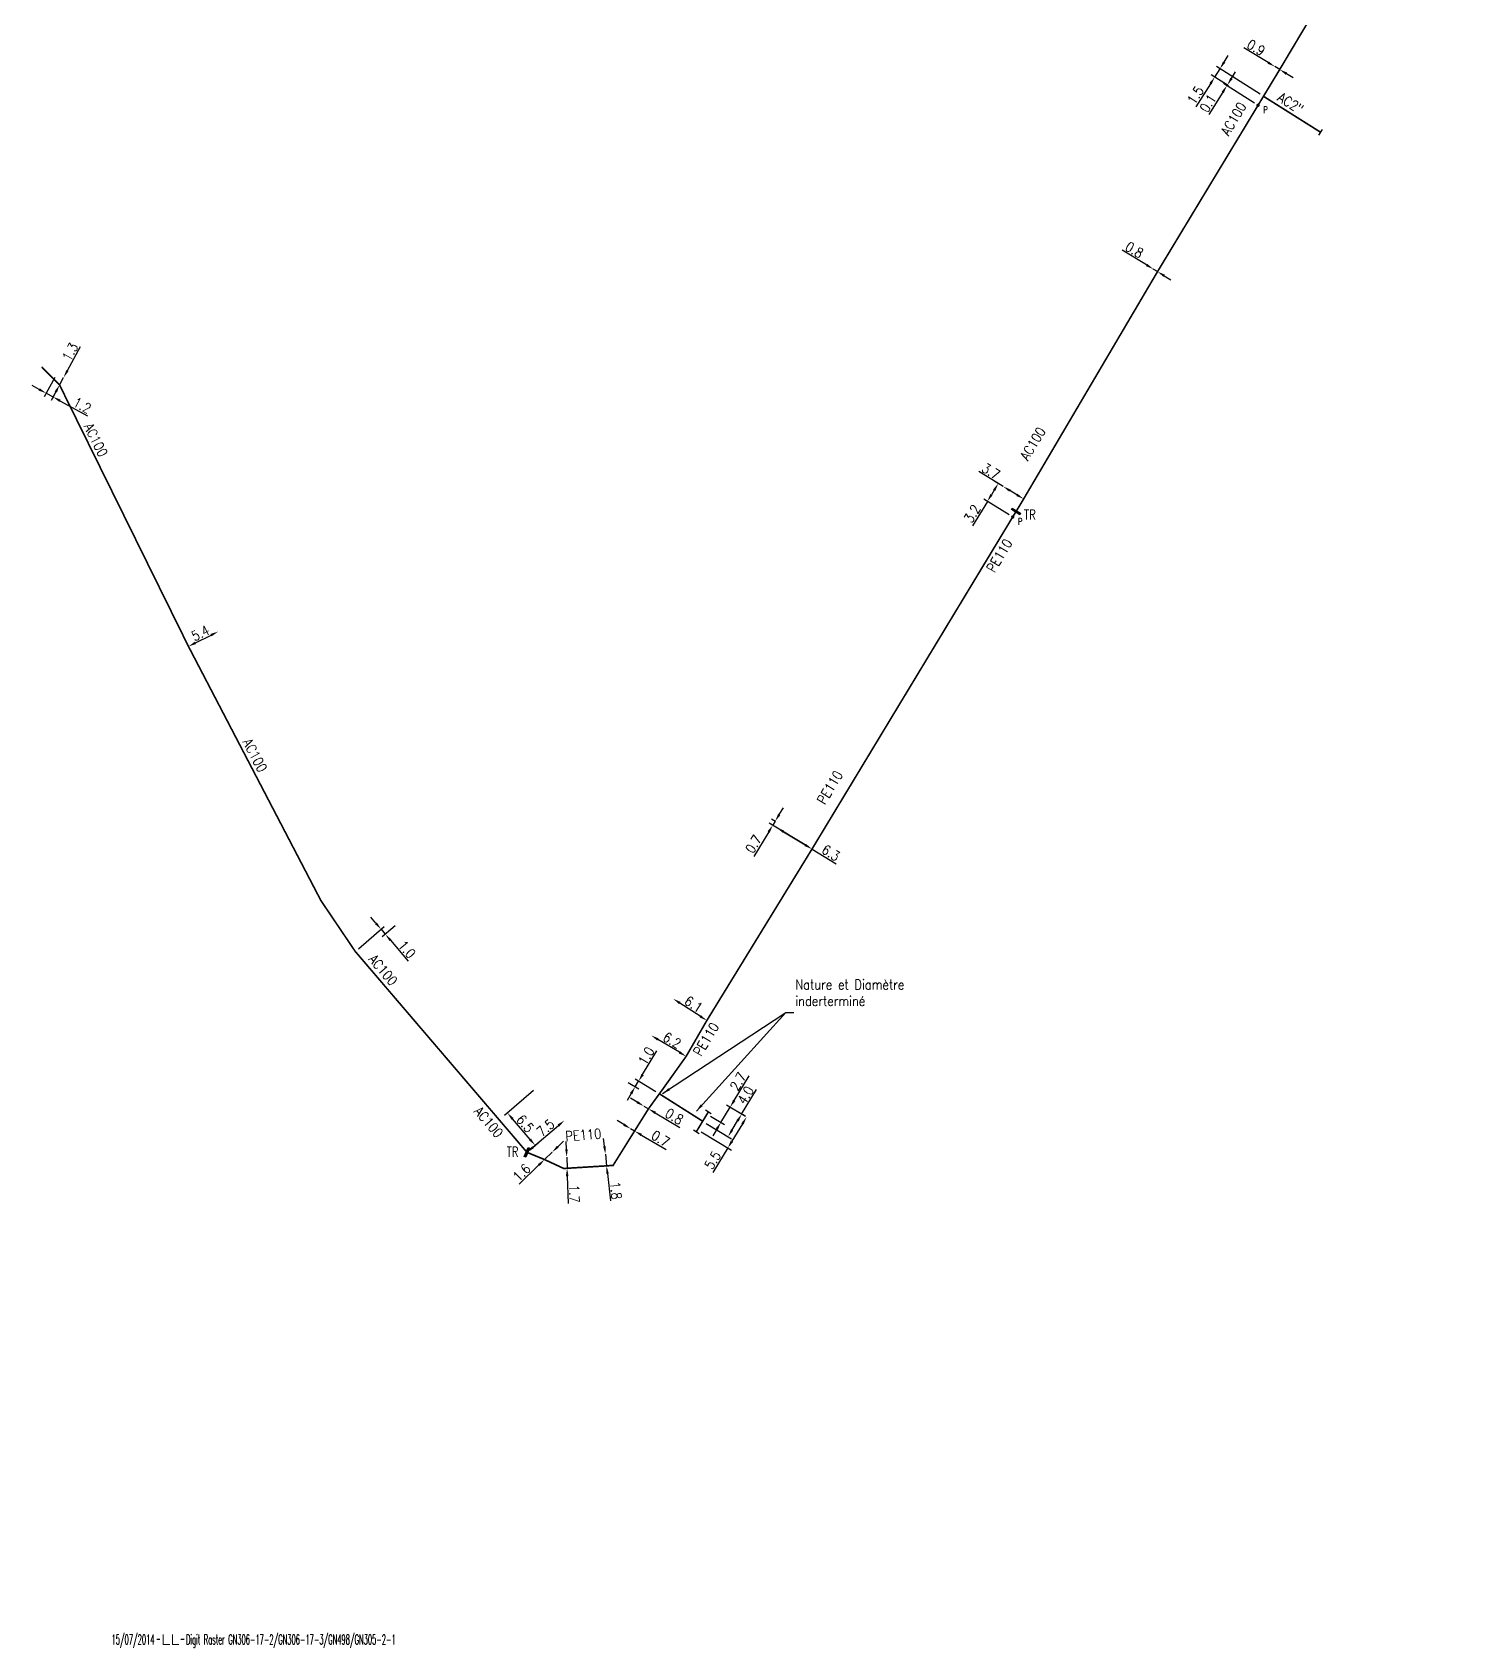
# Model space of a CAD drawing. Header units: millimetres. Extents: x 107999 to 109004, y 120010 to 121005.
# Drawn here: x 107998.6 to 108216.6, y 120259.5 to 120505.6 of the extents above; entities that cross this region are included whole.
import ezdxf
from ezdxf.enums import TextEntityAlignment as Align

# ---------------------------------------------------------------- set-up
doc = ezdxf.new("R2010")
doc.units = ezdxf.units.MM
doc.header["$PDMODE"] = 34
doc.linetypes.add('L_25_AP', pattern=[2000, 1000, 1000])
doc.linetypes.add('L_25_PE', pattern=[2000, 1000, 1000])
doc.layers.get('0').update_dxf_attribs({"linetype": 'CONTINUOUS'})
doc.layers.get('Defpoints').update_dxf_attribs({"linetype": 'CONTINUOUS'})
for name, color, linetype in [('L_150', 1, 'CONTINUOUS'), ('L_300', 7, 'CONTINUOUS'), ('L_340', 7, 'CONTINUOUS')]:
    doc.layers.add(name, color=color, linetype=linetype)
doc.styles.add('G_ROMANS', font='ROMANS.SHX', dxfattribs={"width": 0.75})
doc.styles.get("Standard").update_dxf_attribs({"font": 'romans.shx', "width": 0.85})
doc.dimstyles.get("Standard").update_dxf_attribs({"dimtxt": 1.5, "dimasz": 1.2, "dimexe": 0.625, "dimexo": 0.625, "dimgap": 0.25, "dimtad": 1, "dimdec": 1, "dimzin": 0, "dimdsep": 46, "dimtxsty": 'Standard', "dimcen": -0.5, "dimadec": 0, "dimazin": 0, "dimtfac": 1, "dimtdec": 1, "dimtmove": 0, "dimatfit": 3, "dimfxl": 0, "dimtolj": 1, "dimtzin": 0, "dimarcsym": 0})

# ---------------------------------------------------------------- blocks, each defined once
blk = doc.blocks.new('GIS_MODF')
at = {"color": 0, "linetype": 'Continuous', "flags": 128}
for points in [[(-2.18, -0.01), (-1.68, -0.01)], [(1.52, -0.01), (2.02, -0.01)]]:
    blk.add_lwpolyline(points, dxfattribs=at)
at = {"color": 0, "linetype": 'Continuous', "width": 0.5}
blk.add_attdef('DATE', text='', height=1.5, dxfattribs=at).set_placement((-2.5, -0.8), align=Align.RIGHT)
at = {"color": 0, "linetype": 'Continuous', "width": 1.771291}
blk.add_attdef('USER', text='', height=1.5, dxfattribs=at).set_placement((-1.51, -0.8), (1.28, -0.8), align=Align.FIT)
at = {"color": 0, "linetype": 'Continuous', "width": 0.5}
blk.add_attdef('DESC', (2.29, -0.8), '', height=1.5, dxfattribs=at)
blk = doc.blocks.new('L_340_19')
at = {"linetype": 'Continuous'}
blk.add_hatch(color=0, dxfattribs=at).paths.add_polyline_path([(0.125, 0.75), (-0.125, 0.75), (-0.125, -0.75), (0.125, -0.75)])
at = {"color": 0, "linetype": 'Continuous'}
blk.add_lwpolyline([(-0.125, 0.75), (0.125, 0.75), (0.125, -0.75), (-0.125, -0.75)], close=True, dxfattribs=at)
at = {"color": 0, "linetype": 'Continuous', "width": 0.75}
for tag, height, flags, p in [('TR', 1.5, 8, (0, 3)), ('DEF_LEG', 1.2, 3, (0, -5)), ('DEF_COUP', 1.2, 3, (0, -7.5)), ('DEF_TYPE', 1.2, 3, (0, -10))]:
    blk.add_attdef(tag, text='', height=height, dxfattribs=dict(at, flags=flags)).set_placement(p, align=Align.MIDDLE)
blk = doc.blocks.new('L_340_07')
at = {"color": 0, "linetype": 'Continuous', "const_width": 0.25, "flags": 128}
blk.add_lwpolyline([(0, 0), (0.35, 0)], dxfattribs=at)
at = {"color": 0, "linetype": 'Continuous', "flags": 128}
blk.add_lwpolyline([(0.35, -0.5), (0.35, 0.5)], dxfattribs=at)
at = {"color": 0, "linetype": 'Continuous', "width": 0.75, "flags": 3}
for tag, p in [('DEF_LEG', (0.72, -3.47)), ('DEF_COUP', (0.72, -5.97)), ('DEF_TYPE', (0.72, -8.47))]:
    blk.add_attdef(tag, text='', height=1.2, dxfattribs=at).set_placement(p, align=Align.MIDDLE)
blk = doc.blocks.new('*D278')
at = {"layer": 'Defpoints', "color": 0, "linetype": 'Continuous', "transparency": 16777216}
for p in [(108002.3, 120453.6), (108002.74, 120451.9), (108000.69, 120450.65)]:
    blk.add_point(p, dxfattribs=at)
at = {"layer": 'L_150', "color": 0, "linetype": 'Continuous', "lineweight": -2, "transparency": 16777216}
for p, q in [((107999.64, 120451.23), (107998.58, 120451.8)), ((108002, 120453.05), (108000.39, 120450.1)), ((108000.69, 120450.65), (108001.75, 120450.08)), ((108002.44, 120451.35), (108001.45, 120449.53)), ((108002.8, 120449.5), (108007.02, 120447.2))]:
    blk.add_line(p, q, dxfattribs=at)
at = {"layer": 'L_150', "color": 0, "linetype": 'Continuous', "transparency": 16777216}
for points in [[(107999.73, 120451.4), (107999.54, 120451.05), (108000.69, 120450.65)], [(108002.89, 120449.68), (108002.7, 120449.33), (108001.75, 120450.08)]]:
    blk.add_solid(points, dxfattribs=at)
at = {"layer": 'L_150', "color": 0, "linetype": 'Continuous', "transparency": 16777216, "insert": (108006.19, 120448.8), "char_height": 1.5, "attachment_point": 5, "rotation": 331.403}
blk.add_mtext('\\A1;1.2', dxfattribs=at)
blk = doc.blocks.new('*D279')
at = {"layer": 'Defpoints', "color": 0, "linetype": 'Continuous', "transparency": 16777216}
for p in [(108002.74, 120451.9), (108003.36, 120453.04), (108003.36, 120453.04)]:
    blk.add_point(p, dxfattribs=at)
at = {"layer": 'L_150', "color": 0, "linetype": 'Continuous', "lineweight": -2, "transparency": 16777216}
for p, q in [((108003.94, 120454.1), (108005.94, 120457.78)), ((108002.74, 120451.9), (108003.36, 120453.04)), ((108002.17, 120450.85), (108001.59, 120449.79))]:
    blk.add_line(p, q, dxfattribs=at)
at = {"layer": 'L_150', "color": 0, "linetype": 'Continuous', "transparency": 16777216}
for points in [[(108003.76, 120454.19), (108004.11, 120454), (108003.36, 120453.04)], [(108001.99, 120450.94), (108002.34, 120450.75), (108002.74, 120451.9)]]:
    blk.add_solid(points, dxfattribs=at)
at = {"layer": 'L_150', "color": 0, "linetype": 'Continuous', "transparency": 16777216, "insert": (108004.35, 120456.94), "char_height": 1.5, "attachment_point": 5, "rotation": 61.403}
blk.add_mtext('\\A1;1.3', dxfattribs=at)
blk = doc.blocks.new('*D280')
at = {"layer": 'Defpoints', "color": 0, "linetype": 'Continuous', "transparency": 16777216}
for p in [(108026.9, 120414.32), (108026.9, 120414.32), (108022.38, 120412.07)]:
    blk.add_point(p, dxfattribs=at)
at = {"layer": 'L_150', "color": 0, "linetype": 'Continuous', "lineweight": -2, "transparency": 16777216}
blk.add_line((108023.46, 120412.61), (108025.83, 120413.79), dxfattribs=at)
at = {"layer": 'L_150', "color": 0, "linetype": 'Continuous', "transparency": 16777216}
for points in [[(108023.37, 120412.79), (108023.54, 120412.43), (108022.38, 120412.07)], [(108025.74, 120413.97), (108025.92, 120413.61), (108026.9, 120414.32)]]:
    blk.add_solid(points, dxfattribs=at)
at = {"layer": 'L_150', "color": 0, "linetype": 'Continuous', "transparency": 16777216, "insert": (108024.2, 120414.09), "char_height": 1.5, "attachment_point": 5, "rotation": 26.4547}
blk.add_mtext('\\A1;5.4', dxfattribs=at)
blk = doc.blocks.new('*D281')
at = {"layer": 'Defpoints', "color": 0, "linetype": 'Continuous', "transparency": 16777216}
for p in [(108052.38, 120368.21), (108054.36, 120369.9), (108047.79, 120365.6)]:
    blk.add_point(p, dxfattribs=at)
at = {"layer": 'L_150', "color": 0, "linetype": 'Continuous', "lineweight": -2, "transparency": 16777216}
for p, q in [((108050.95, 120369.88), (108050.17, 120370.79)), ((108048.27, 120366.01), (108052.2, 120369.37)), ((108051.73, 120368.97), (108052.38, 120368.21)), ((108053.88, 120369.49), (108051.9, 120367.8)), ((108053.16, 120367.29), (108055.88, 120364.11))]:
    blk.add_line(p, q, dxfattribs=at)
at = {"layer": 'L_150', "color": 0, "linetype": 'Continuous', "transparency": 16777216}
for points in [[(108051.1, 120370.01), (108050.8, 120369.75), (108051.73, 120368.97)], [(108053.31, 120367.42), (108053.01, 120367.17), (108052.38, 120368.21)]]:
    blk.add_solid(points, dxfattribs=at)
at = {"layer": 'L_150', "color": 0, "linetype": 'Continuous', "transparency": 16777216, "insert": (108055.67, 120365.9), "char_height": 1.5, "attachment_point": 5, "rotation": 310.5201}
blk.add_mtext('\\A1;1.0', dxfattribs=at)
blk = doc.blocks.new('*D282')
at = {"layer": 'Defpoints', "color": 0, "linetype": 'Continuous', "transparency": 16777216}
for p in [(108075.46, 120344.79), (108070.99, 120340.99), (108073.96, 120334.98)]:
    blk.add_point(p, dxfattribs=at)
at = {"layer": 'L_340', "color": 0, "linetype": 'Continuous', "lineweight": -2, "transparency": 16777216}
for p, q in [((108074.98, 120344.39), (108070.52, 120340.58)), ((108074.43, 120336.95), (108071.77, 120340.07)), ((108074.44, 120335.38), (108075.68, 120336.44))]:
    blk.add_line(p, q, dxfattribs=at)
at = {"layer": 'L_340', "color": 0, "linetype": 'Continuous', "transparency": 16777216}
for points in [[(108071.92, 120340.2), (108071.62, 120339.94), (108070.99, 120340.99)], [(108074.58, 120337.08), (108074.28, 120336.82), (108075.21, 120336.04)]]:
    blk.add_solid(points, dxfattribs=at)
at = {"layer": 'L_340', "color": 0, "linetype": 'Continuous', "transparency": 16777216, "insert": (108073.7, 120339.35), "char_height": 1.5, "attachment_point": 5, "rotation": 310.418}
blk.add_mtext('\\A1;6.5', dxfattribs=at)
blk = doc.blocks.new('*D283')
at = {"layer": 'Defpoints', "color": 0, "linetype": 'Continuous', "transparency": 16777216}
for p in [(108079.67, 120339.84), (108079.67, 120339.84), (108073.96, 120334.98)]:
    blk.add_point(p, dxfattribs=at)
at = {"layer": 'L_340', "color": 0, "linetype": 'Continuous', "lineweight": -2, "transparency": 16777216}
blk.add_line((108074.88, 120335.76), (108078.76, 120339.06), dxfattribs=at)
at = {"layer": 'L_340', "color": 0, "linetype": 'Continuous', "transparency": 16777216}
for points in [[(108078.63, 120339.22), (108078.89, 120338.91), (108079.67, 120339.84)], [(108074.75, 120335.91), (108075.01, 120335.6), (108073.96, 120334.98)]]:
    blk.add_solid(points, dxfattribs=at)
at = {"layer": 'L_340', "color": 0, "linetype": 'Continuous', "transparency": 16777216, "insert": (108076.8, 120338.71), "char_height": 1.5, "attachment_point": 5, "rotation": 40.418}
blk.add_mtext('\\A1;7.5', dxfattribs=at)
blk = doc.blocks.new('*D284')
at = {"layer": 'Defpoints', "color": 0, "linetype": 'Continuous', "transparency": 16777216}
for p in [(108080.02, 120334.25), (108080.02, 120334.25), (108080.07, 120332.55)]:
    blk.add_point(p, dxfattribs=at)
at = {"layer": 'L_150', "color": 0, "linetype": 'Continuous', "lineweight": -2, "transparency": 16777216}
for p, q in [((108079.98, 120335.44), (108079.95, 120336.64)), ((108080.02, 120334.25), (108080.07, 120332.55)), ((108080.1, 120331.35), (108080.22, 120327.16))]:
    blk.add_line(p, q, dxfattribs=at)
at = {"layer": 'L_150', "color": 0, "linetype": 'Continuous', "transparency": 16777216}
for points in [[(108080.18, 120335.45), (108079.78, 120335.44), (108080.02, 120334.25)], [(108080.3, 120331.35), (108079.9, 120331.34), (108080.07, 120332.55)]]:
    blk.add_solid(points, dxfattribs=at)
at = {"layer": 'L_150', "color": 0, "linetype": 'Continuous', "transparency": 16777216, "insert": (108081.18, 120328.68), "char_height": 1.5, "attachment_point": 5, "rotation": 271.6725}
blk.add_mtext('\\A1;1.7', dxfattribs=at)
blk = doc.blocks.new('*D285')
at = {"layer": 'Defpoints', "color": 0, "linetype": 'Continuous', "transparency": 16777216}
for p in [(108085.91, 120334.71), (108085.91, 120334.71), (108086.1, 120332.92)]:
    blk.add_point(p, dxfattribs=at)
at = {"layer": 'L_150', "color": 0, "linetype": 'Continuous', "lineweight": -2, "transparency": 16777216}
for p, q in [((108085.78, 120335.91), (108085.65, 120337.1)), ((108085.91, 120334.71), (108086.1, 120332.92)), ((108086.23, 120331.73), (108086.68, 120327.57))]:
    blk.add_line(p, q, dxfattribs=at)
at = {"layer": 'L_150', "color": 0, "linetype": 'Continuous', "transparency": 16777216}
for points in [[(108085.98, 120335.93), (108085.58, 120335.88), (108085.91, 120334.71)], [(108086.43, 120331.75), (108086.03, 120331.71), (108086.1, 120332.92)]]:
    blk.add_solid(points, dxfattribs=at)
at = {"layer": 'L_150', "color": 0, "linetype": 'Continuous', "transparency": 16777216, "insert": (108087.51, 120329.16), "char_height": 1.5, "attachment_point": 5, "rotation": 276.1583}
blk.add_mtext('\\A1;1.8', dxfattribs=at)
blk = doc.blocks.new('*D286')
at = {"layer": 'Defpoints', "color": 0, "linetype": 'Continuous', "transparency": 16777216}
for p in [(108076.64, 120333.88), (108077.79, 120335), (108077.79, 120335)]:
    blk.add_point(p, dxfattribs=at)
at = {"layer": 'L_150', "color": 0, "linetype": 'Continuous', "lineweight": -2, "transparency": 16777216}
for p, q in [((108078.66, 120335.83), (108079.52, 120336.66)), ((108077.79, 120335), (108076.64, 120333.88)), ((108075.78, 120333.05), (108072.77, 120330.14))]:
    blk.add_line(p, q, dxfattribs=at)
at = {"layer": 'L_150', "color": 0, "linetype": 'Continuous', "transparency": 16777216}
for points in [[(108078.52, 120335.97), (108078.8, 120335.69), (108077.79, 120335)], [(108075.64, 120333.19), (108075.92, 120332.9), (108076.64, 120333.88)]]:
    blk.add_solid(points, dxfattribs=at)
at = {"layer": 'L_150', "color": 0, "linetype": 'Continuous', "transparency": 16777216, "insert": (108073.15, 120331.89), "char_height": 1.5, "attachment_point": 5, "rotation": 44.0366}
blk.add_mtext('\\A1;1.6', dxfattribs=at)
blk = doc.blocks.new('*D287')
at = {"layer": 'Defpoints', "color": 0, "linetype": 'Continuous', "transparency": 16777216}
for p in [(108089.76, 120338.59), (108089.76, 120338.59), (108090.36, 120338.23)]:
    blk.add_point(p, dxfattribs=at)
at = {"layer": 'L_150', "color": 0, "linetype": 'Continuous', "lineweight": -2, "transparency": 16777216}
for p, q in [((108088.73, 120339.2), (108087.69, 120339.81)), ((108089.76, 120338.59), (108090.36, 120338.23)), ((108091.4, 120337.62), (108095.16, 120335.4))]:
    blk.add_line(p, q, dxfattribs=at)
at = {"layer": 'L_150', "color": 0, "linetype": 'Continuous', "transparency": 16777216}
for points in [[(108088.83, 120339.37), (108088.63, 120339.02), (108089.76, 120338.59)], [(108091.5, 120337.79), (108091.3, 120337.45), (108090.36, 120338.23)]]:
    blk.add_solid(points, dxfattribs=at)
at = {"layer": 'L_150', "color": 0, "linetype": 'Continuous', "transparency": 16777216, "insert": (108094.31, 120337.07), "char_height": 1.5, "attachment_point": 5, "rotation": 329.4558}
blk.add_mtext('\\A1;0.7', dxfattribs=at)
blk = doc.blocks.new('*D288')
at = {"layer": 'Defpoints', "color": 0, "linetype": 'Continuous', "transparency": 16777216}
for p in [(108091.79, 120342.02), (108091.79, 120342.02), (108092.48, 120341.61)]:
    blk.add_point(p, dxfattribs=at)
at = {"layer": 'L_150', "color": 0, "linetype": 'Continuous', "lineweight": -2, "transparency": 16777216}
for p, q in [((108090.76, 120342.63), (108089.72, 120343.24)), ((108091.79, 120342.02), (108092.48, 120341.61)), ((108093.51, 120341), (108097.28, 120338.78))]:
    blk.add_line(p, q, dxfattribs=at)
at = {"layer": 'L_150', "color": 0, "linetype": 'Continuous', "transparency": 16777216}
for points in [[(108090.86, 120342.8), (108090.65, 120342.46), (108091.79, 120342.02)], [(108093.61, 120341.18), (108093.41, 120340.83), (108092.48, 120341.61)]]:
    blk.add_solid(points, dxfattribs=at)
at = {"layer": 'L_150', "color": 0, "linetype": 'Continuous', "transparency": 16777216, "insert": (108096.42, 120340.45), "char_height": 1.5, "attachment_point": 5, "rotation": 329.4558}
blk.add_mtext('\\A1;0.8', dxfattribs=at)
blk = doc.blocks.new('*D289')
at = {"layer": 'Defpoints', "color": 0, "linetype": 'Continuous', "transparency": 16777216}
for p in [(108088.84, 120345.93), (108090.45, 120344.95), (108094.14, 120343.9)]:
    blk.add_point(p, dxfattribs=at)
at = {"layer": 'L_150', "color": 0, "linetype": 'Continuous', "lineweight": -2, "transparency": 16777216}
for p, q in [((108091.59, 120346.84), (108093.76, 120350.42)), ((108093.6, 120344.22), (108090.44, 120346.13)), ((108090.45, 120344.95), (108090.97, 120345.81)), ((108089.83, 120343.93), (108089.21, 120342.9)), ((108089.37, 120345.61), (108090.99, 120344.63))]:
    blk.add_line(p, q, dxfattribs=at)
at = {"layer": 'L_150', "color": 0, "linetype": 'Continuous', "transparency": 16777216}
for points in [[(108091.42, 120346.94), (108091.76, 120346.73), (108090.97, 120345.81)], [(108089.66, 120344.03), (108090.01, 120343.82), (108090.45, 120344.95)]]:
    blk.add_solid(points, dxfattribs=at)
at = {"layer": 'L_150', "color": 0, "linetype": 'Continuous', "transparency": 16777216, "insert": (108092.13, 120349.66), "char_height": 1.5, "attachment_point": 5, "rotation": 58.8677}
blk.add_mtext('\\A1;1.0', dxfattribs=at)
blk = doc.blocks.new('*D290')
at = {"layer": 'Defpoints', "color": 0, "linetype": 'Continuous', "transparency": 16777216}
for p in [(108100.74, 120339.72), (108106.68, 120340.79), (108107.8, 120340.11)]:
    blk.add_point(p, dxfattribs=at)
at = {"layer": 'L_150', "color": 0, "linetype": 'Continuous', "lineweight": -2, "transparency": 16777216}
for p, q in [((108106.68, 120340.79), (108108.95, 120344.53)), ((108107.27, 120340.44), (108106.15, 120341.11)), ((108101.28, 120339.39), (108105.15, 120337.05)), ((108105.23, 120338.4), (108106.06, 120339.76))]:
    blk.add_line(p, q, dxfattribs=at)
at = {"layer": 'L_150', "color": 0, "linetype": 'Continuous', "transparency": 16777216}
for points in [[(108105.06, 120338.5), (108105.4, 120338.29), (108104.61, 120337.37)], [(108105.89, 120339.87), (108106.23, 120339.66), (108106.68, 120340.79)]]:
    blk.add_solid(points, dxfattribs=at)
at = {"layer": 'L_150', "color": 0, "linetype": 'Continuous', "transparency": 16777216, "insert": (108107.27, 120343.69), "char_height": 1.5, "attachment_point": 5, "rotation": 58.785}
blk.add_mtext('\\A1;4.0', dxfattribs=at)
blk = doc.blocks.new('*D291')
at = {"layer": 'Defpoints', "color": 0, "linetype": 'Continuous', "transparency": 16777216}
for p in [(108101.42, 120340.83), (108104.92, 120341.86), (108107.8, 120340.11)]:
    blk.add_point(p, dxfattribs=at)
at = {"layer": 'L_340', "color": 0, "linetype": 'Continuous', "lineweight": -2, "transparency": 16777216}
for p, q in [((108105.55, 120342.88), (108107.81, 120346.62)), ((108103.53, 120339.55), (108104.92, 120341.86)), ((108107.27, 120340.44), (108104.39, 120342.18)), ((108101.95, 120340.5), (108104.06, 120339.22)), ((108102.9, 120338.52), (108102.28, 120337.5))]:
    blk.add_line(p, q, dxfattribs=at)
at = {"layer": 'L_340', "color": 0, "linetype": 'Continuous', "transparency": 16777216}
for points in [[(108105.38, 120342.99), (108105.72, 120342.78), (108104.92, 120341.86)], [(108102.73, 120338.63), (108103.07, 120338.42), (108103.53, 120339.55)]]:
    blk.add_solid(points, dxfattribs=at)
at = {"layer": 'L_340', "color": 0, "linetype": 'Continuous', "transparency": 16777216, "insert": (108106.14, 120345.78), "char_height": 1.5, "attachment_point": 5, "rotation": 58.785}
blk.add_mtext('\\A1;2.7', dxfattribs=at)
blk = doc.blocks.new('*D292')
at = {"layer": 'Defpoints', "color": 0, "linetype": 'Continuous', "transparency": 16777216}
for p in [(108099.96, 120338.43), (108107.42, 120340.34), (108107.8, 120340.11)]:
    blk.add_point(p, dxfattribs=at)
at = {"layer": 'L_340', "color": 0, "linetype": 'Continuous', "lineweight": -2, "transparency": 16777216}
for p, q in [((108106.8, 120339.32), (108105.19, 120336.67)), ((108107.27, 120340.44), (108106.89, 120340.67)), ((108100.5, 120338.11), (108105.11, 120335.32)), ((108104.57, 120335.64), (108102.31, 120331.9))]:
    blk.add_line(p, q, dxfattribs=at)
at = {"layer": 'L_340', "color": 0, "linetype": 'Continuous', "transparency": 16777216}
for points in [[(108106.63, 120339.42), (108106.97, 120339.21), (108107.42, 120340.34)], [(108105.02, 120336.77), (108105.37, 120336.56), (108104.57, 120335.64)]]:
    blk.add_solid(points, dxfattribs=at)
at = {"layer": 'L_340', "color": 0, "linetype": 'Continuous', "transparency": 16777216, "insert": (108102.27, 120333.78), "char_height": 1.5, "attachment_point": 5, "rotation": 58.785}
blk.add_mtext('\\A1;5.5', dxfattribs=at)
blk = doc.blocks.new('*D293')
at = {"layer": 'Defpoints', "color": 0, "linetype": 'Continuous', "transparency": 16777216}
for p in [(108092.9, 120352.79), (108092.9, 120352.79), (108098.22, 120349.6)]:
    blk.add_point(p, dxfattribs=at)
at = {"layer": 'L_150', "color": 0, "linetype": 'Continuous', "lineweight": -2, "transparency": 16777216}
blk.add_line((108097.19, 120350.22), (108093.93, 120352.17), dxfattribs=at)
at = {"layer": 'L_150', "color": 0, "linetype": 'Continuous', "transparency": 16777216}
for points in [[(108094.03, 120352.34), (108093.83, 120352), (108092.9, 120352.79)], [(108097.3, 120350.39), (108097.09, 120350.05), (108098.22, 120349.6)]]:
    blk.add_solid(points, dxfattribs=at)
at = {"layer": 'L_150', "color": 0, "linetype": 'Continuous', "transparency": 16777216, "insert": (108096.08, 120352.05), "char_height": 1.5, "attachment_point": 5, "rotation": 329.0982}
blk.add_mtext('\\A1;6.2', dxfattribs=at)
blk = doc.blocks.new('*D294')
at = {"layer": 'Defpoints', "color": 0, "linetype": 'Continuous', "transparency": 16777216}
for p in [(108096.25, 120358.38), (108096.25, 120358.38), (108101.37, 120355.06)]:
    blk.add_point(p, dxfattribs=at)
at = {"layer": 'L_150', "color": 0, "linetype": 'Continuous', "lineweight": -2, "transparency": 16777216}
blk.add_line((108100.36, 120355.72), (108097.26, 120357.73), dxfattribs=at)
at = {"layer": 'L_150', "color": 0, "linetype": 'Continuous', "transparency": 16777216}
for points in [[(108097.37, 120357.9), (108097.15, 120357.56), (108096.25, 120358.38)], [(108100.47, 120355.88), (108100.25, 120355.55), (108101.37, 120355.06)]]:
    blk.add_solid(points, dxfattribs=at)
at = {"layer": 'L_150', "color": 0, "linetype": 'Continuous', "transparency": 16777216, "insert": (108099.35, 120357.56), "char_height": 1.5, "attachment_point": 5, "rotation": 327.0778}
blk.add_mtext('\\A1;6.1', dxfattribs=at)
blk = doc.blocks.new('*D295')
at = {"layer": 'Defpoints', "color": 0, "linetype": 'Continuous', "transparency": 16777216}
for p in [(108111.79, 120385.43), (108112.38, 120385.06), (108117.4, 120381.19)]:
    blk.add_point(p, dxfattribs=at)
at = {"layer": 'L_150', "color": 0, "linetype": 'Continuous', "lineweight": -2, "transparency": 16777216}
for p, q in [((108116.87, 120381.51), (108110.89, 120385.16)), ((108111.85, 120385.39), (108111.25, 120385.75)), ((108111.79, 120385.43), (108111.42, 120384.83)), ((108112.41, 120386.45), (108113.04, 120387.48)), ((108110.8, 120383.81), (108108.52, 120380.07))]:
    blk.add_line(p, q, dxfattribs=at)
at = {"layer": 'L_150', "color": 0, "linetype": 'Continuous', "transparency": 16777216}
for points in [[(108112.24, 120386.56), (108112.58, 120386.35), (108111.79, 120385.43)], [(108110.63, 120383.91), (108110.97, 120383.7), (108111.42, 120384.83)]]:
    blk.add_solid(points, dxfattribs=at)
at = {"layer": 'L_150', "color": 0, "linetype": 'Continuous', "transparency": 16777216, "insert": (108108.49, 120381.95), "char_height": 1.5, "attachment_point": 5, "rotation": 58.6393}
blk.add_mtext('\\A1;0.7', dxfattribs=at)
blk = doc.blocks.new('*D296')
at = {"layer": 'Defpoints', "color": 0, "linetype": 'Continuous', "transparency": 16777216}
for p in [(108112.02, 120384.47), (108112.02, 120384.47), (108117.4, 120381.19)]:
    blk.add_point(p, dxfattribs=at)
at = {"layer": 'L_150', "color": 0, "linetype": 'Continuous', "lineweight": -2, "transparency": 16777216}
for p, q in [((108113.04, 120383.84), (108116.37, 120381.81)), ((108117.4, 120381.19), (108121.08, 120378.94))]:
    blk.add_line(p, q, dxfattribs=at)
at = {"layer": 'L_150', "color": 0, "linetype": 'Continuous', "transparency": 16777216}
for points in [[(108113.15, 120384.01), (108112.94, 120383.67), (108112.02, 120384.47)], [(108116.48, 120381.98), (108116.27, 120381.64), (108117.4, 120381.19)]]:
    blk.add_solid(points, dxfattribs=at)
at = {"layer": 'L_150', "color": 0, "linetype": 'Continuous', "transparency": 16777216, "insert": (108120.27, 120380.61), "char_height": 1.5, "attachment_point": 5, "rotation": 328.6393}
blk.add_mtext('\\A1;6.3', dxfattribs=at)
blk = doc.blocks.new('*D297')
at = {"layer": 'Defpoints', "color": 0, "linetype": 'Continuous', "transparency": 16777216}
for p in [(108146.53, 120436.44), (108146.53, 120436.44), (108149.65, 120434.54)]:
    blk.add_point(p, dxfattribs=at)
at = {"layer": 'L_150', "color": 0, "linetype": 'Continuous', "lineweight": -2, "transparency": 16777216}
for p, q in [((108146.53, 120436.44), (108142.8, 120438.71)), ((108148.62, 120435.16), (108147.55, 120435.81))]:
    blk.add_line(p, q, dxfattribs=at)
at = {"layer": 'L_150', "color": 0, "linetype": 'Continuous', "transparency": 16777216}
for points in [[(108147.66, 120435.98), (108147.45, 120435.64), (108146.53, 120436.44)], [(108148.72, 120435.33), (108148.52, 120434.99), (108149.65, 120434.54)]]:
    blk.add_solid(points, dxfattribs=at)
at = {"layer": 'L_150', "color": 0, "linetype": 'Continuous', "transparency": 16777216, "insert": (108144.67, 120438.74), "char_height": 1.5, "attachment_point": 5, "rotation": 328.6226}
blk.add_mtext('\\A1;3.7', dxfattribs=at)
blk = doc.blocks.new('*D298')
at = {"layer": 'Defpoints', "color": 0, "linetype": 'Continuous', "transparency": 16777216}
for p in [(108145.78, 120436.89), (108146.53, 120436.44), (108147.99, 120431.8)]:
    blk.add_point(p, dxfattribs=at)
at = {"layer": 'L_300', "color": 0, "linetype": 'Continuous', "lineweight": -2, "transparency": 16777216}
for p, q in [((108146, 120436.76), (108145.25, 120437.22)), ((108147.46, 120432.12), (108143.58, 120434.48)), ((108145.16, 120435.87), (108144.74, 120435.18)), ((108144.12, 120434.16), (108141.84, 120430.43))]:
    blk.add_line(p, q, dxfattribs=at)
at = {"layer": 'L_300', "color": 0, "linetype": 'Continuous', "transparency": 16777216}
for points in [[(108144.99, 120435.97), (108145.33, 120435.76), (108145.78, 120436.89)], [(108144.57, 120435.29), (108144.91, 120435.08), (108144.12, 120434.16)]]:
    blk.add_solid(points, dxfattribs=at)
at = {"layer": 'L_300', "color": 0, "linetype": 'Continuous', "transparency": 16777216, "insert": (108141.81, 120432.3), "char_height": 1.5, "attachment_point": 5, "rotation": 58.6226}
blk.add_mtext('\\A1;3.2', dxfattribs=at)
blk = doc.blocks.new('*D299')
at = {"layer": 'Defpoints', "color": 0, "linetype": 'Continuous', "transparency": 16777216}
for p in [(108169.41, 120469.56), (108169.41, 120469.56), (108170.05, 120469.17)]:
    blk.add_point(p, dxfattribs=at)
at = {"layer": 'L_150', "color": 0, "linetype": 'Continuous', "lineweight": -2, "transparency": 16777216}
for p, q in [((108168.38, 120470.19), (108164.65, 120472.46)), ((108170.05, 120469.17), (108169.41, 120469.56)), ((108171.07, 120468.55), (108172.1, 120467.92))]:
    blk.add_line(p, q, dxfattribs=at)
at = {"layer": 'L_150', "color": 0, "linetype": 'Continuous', "transparency": 16777216}
for points in [[(108168.49, 120470.36), (108168.28, 120470.02), (108169.41, 120469.56)], [(108171.18, 120468.72), (108170.97, 120468.38), (108170.05, 120469.17)]]:
    blk.add_solid(points, dxfattribs=at)
at = {"layer": 'L_150', "color": 0, "linetype": 'Continuous', "transparency": 16777216, "insert": (108166.53, 120472.49), "char_height": 1.5, "attachment_point": 5, "rotation": 328.6344}
blk.add_mtext('\\A1;0.8', dxfattribs=at)
blk = doc.blocks.new('*D300')
at = {"layer": 'Defpoints', "color": 0, "linetype": 'Continuous', "transparency": 16777216}
for p in [(108180.68, 120497.6), (108181.38, 120497.16), (108185.37, 120494.52)]:
    blk.add_point(p, dxfattribs=at)
at = {"layer": 'L_300', "color": 0, "linetype": 'Continuous', "lineweight": -2, "transparency": 16777216}
for p, q in [((108181.32, 120498.62), (108181.96, 120499.63)), ((108179.99, 120496.5), (108177.85, 120493.11)), ((108184.85, 120494.86), (108180.1, 120497.85)), ((108180.85, 120497.49), (108180.15, 120497.94)), ((108180.68, 120497.6), (108180.63, 120497.52))]:
    blk.add_line(p, q, dxfattribs=at)
at = {"layer": 'L_300', "color": 0, "linetype": 'Continuous', "transparency": 16777216}
for points in [[(108181.15, 120498.72), (108181.49, 120498.51), (108180.68, 120497.6)], [(108179.82, 120496.61), (108180.16, 120496.4), (108180.63, 120497.52)]]:
    blk.add_solid(points, dxfattribs=at)
at = {"layer": 'L_300', "color": 0, "linetype": 'Continuous', "transparency": 16777216, "insert": (108177.75, 120494.83), "char_height": 1.5, "attachment_point": 5, "rotation": 57.7607}
blk.add_mtext('\\A1;0.1', dxfattribs=at)
blk = doc.blocks.new('*D301')
at = {"layer": 'Defpoints', "color": 0, "linetype": 'Continuous', "transparency": 16777216}
for p in [(108178.76, 120498.81), (108181.38, 120497.16), (108186.2, 120495.89)]:
    blk.add_point(p, dxfattribs=at)
at = {"layer": 'L_150', "color": 0, "linetype": 'Continuous', "lineweight": -2, "transparency": 16777216}
for p, q in [((108180.2, 120501.1), (108180.84, 120502.11)), ((108180.85, 120497.49), (108178.23, 120499.15)), ((108179.56, 120500.08), (108178.76, 120498.81)), ((108185.67, 120496.23), (108179.03, 120500.42)), ((108178.12, 120497.8), (108175.89, 120494.26))]:
    blk.add_line(p, q, dxfattribs=at)
at = {"layer": 'L_150', "color": 0, "linetype": 'Continuous', "transparency": 16777216}
for points in [[(108180.03, 120501.2), (108180.37, 120500.99), (108179.56, 120500.08)], [(108177.95, 120497.91), (108178.29, 120497.69), (108178.76, 120498.81)]]:
    blk.add_solid(points, dxfattribs=at)
at = {"layer": 'L_150', "color": 0, "linetype": 'Continuous', "transparency": 16777216, "insert": (108175.84, 120496.05), "char_height": 1.5, "attachment_point": 5, "rotation": 57.7607}
blk.add_mtext('\\A1;1.5', dxfattribs=at)
blk = doc.blocks.new('*D302')
at = {"layer": 'Defpoints', "color": 0, "linetype": 'Continuous', "transparency": 16777216}
for p in [(108187.94, 120500.41), (108187.94, 120500.41), (108188.67, 120499.97)]:
    blk.add_point(p, dxfattribs=at)
at = {"layer": 'L_150', "color": 0, "linetype": 'Continuous', "lineweight": -2, "transparency": 16777216}
for p, q in [((108186.91, 120501.03), (108183.22, 120503.26)), ((108188.67, 120499.97), (108187.94, 120500.41)), ((108189.69, 120499.35), (108190.72, 120498.73))]:
    blk.add_line(p, q, dxfattribs=at)
at = {"layer": 'L_150', "color": 0, "linetype": 'Continuous', "transparency": 16777216}
for points in [[(108187.02, 120501.2), (108186.81, 120500.86), (108187.94, 120500.41)], [(108189.8, 120499.52), (108189.59, 120499.18), (108188.67, 120499.97)]]:
    blk.add_solid(points, dxfattribs=at)
at = {"layer": 'L_150', "color": 0, "linetype": 'Continuous', "transparency": 16777216, "insert": (108185.07, 120503.31), "char_height": 1.5, "attachment_point": 5, "rotation": 328.8584}
blk.add_mtext('\\A1;0.9', dxfattribs=at)
blk = doc.blocks.new('L_300_12')
at = {"color": 0, "linetype": 'Continuous', "const_width": 0.248, "flags": 128}
blk.add_lwpolyline([(-0.13, 0, 1), (0.13, 0, 1)], format="xyb", close=True, dxfattribs=at)
at = {"linetype": 'Continuous', "style": 'G_ROMANS', "width": 0.75}
blk.add_attdef('P', text='', height=1, dxfattribs=at).set_placement((0, 1.33), align=Align.MIDDLE_CENTER)
at = {"color": 0, "linetype": 'Continuous', "width": 0.75, "flags": 3}
for tag, p in [('DEF_LEG', (0, -5)), ('DEF_COUP', (0, -7.5)), ('DEF_TYPE', (0, -10))]:
    blk.add_attdef(tag, text='', height=1.2, dxfattribs=at).set_placement(p, align=Align.MIDDLE)

msp = doc.modelspace()

# ---------------------------------------------------------------- linework, layer by layer
at = {"layer": 'L_150', "linetype": 'L_25_AP', "const_width": 0.25, "flags": 128}
msp.add_lwpolyline([(108148.56, 120432.73), (108149.65, 120434.54), (108170.05, 120469.17), (108185.37, 120494.52), (108186.2, 120495.89), (108188.67, 120499.97), (108203.17, 120524.29), (108216.33, 120547.48, 0.128286), (108216.4, 120547.73), (108216.43, 120553.49), (108215.54, 120558.18, 0.161557), (108215.39, 120558.46), (108214.94, 120558.87), (108214.48, 120559.29), (108210.19, 120563.33), (108206.53, 120566.48), (108203.81, 120568.83)], format="xyb", dxfattribs=at)
for points in [[(108186.2, 120495.89), (108194.62, 120490.59)], [(108073.87, 120335.09), (108047.79, 120365.6), (108047.79, 120365.6), (108042.56, 120373.35), (108022.38, 120412.07), (108002.74, 120451.9), (108000, 120454.68)]]:
    msp.add_lwpolyline(points, dxfattribs=at)
at = {"layer": 'L_150', "linetype": 'L_25_PE', "const_width": 0.25, "flags": 128}
for points in [[(108148.43, 120432.52), (108147.99, 120431.8), (108117.4, 120381.19), (108101.37, 120355.06), (108098.22, 120349.6), (108094.73, 120344.71), (108094.14, 120343.9), (108092.48, 120341.61), (108090.36, 120338.23), (108087.09, 120332.99), (108086.1, 120332.92), (108080.07, 120332.55), (108079.57, 120332.52), (108076.64, 120333.88), (108074.08, 120334.93)], [(108100.74, 120339.72), (108094.14, 120343.9)], [(108099.96, 120338.43), (108100.74, 120339.72), (108101.42, 120340.83)]]:
    msp.add_lwpolyline(points, dxfattribs=at)

# ---------------------------------------------------------------- block references
at = {"layer": 'L_150'}
ref = msp.add_blockref('GIS_MODF', (108019.72, 120260.8), dxfattribs=at)
ref.add_attrib('DATE', '15/07/2014', dxfattribs={"layer": '0', "color": 0, "linetype": 'Continuous', "height": 1.5, "width": 0.5}).set_placement((108017.21, 120260), align=Align.RIGHT)
ref.add_attrib('USER', 'LL', dxfattribs={"layer": '0', "color": 0, "linetype": 'Continuous', "height": 1.5, "width": 1.180861}).set_placement((108018.21, 120260), (108020.99, 120260), align=Align.FIT)
ref.add_attrib('DESC', 'Digit Raster GN306-17-2/GN306-17-3/GN498/GN305-2-1', (108022.01, 120260), dxfattribs={"layer": '0', "color": 0, "linetype": 'Continuous', "height": 1.5, "width": 0.5})
at = {"layer": 'L_300'}
ref = msp.add_blockref('L_300_12', (108185.37, 120494.52), dxfattribs=dict(at, rotation=238.8464966393075))
ref.add_attrib('P', 'P', dxfattribs={"layer": '0', "linetype": 'Continuous', "height": 1, "style": 'G_ROMANS', "width": 0.75}).set_placement((108186.51, 120493.84), align=Align.MIDDLE_CENTER)
ref = msp.add_blockref('L_300_12', (108147.99, 120431.8), dxfattribs=dict(at, rotation=238.8232735364735))
ref.add_attrib('P', 'P', dxfattribs={"layer": '0', "linetype": 'Continuous', "height": 1, "style": 'G_ROMANS', "width": 0.75}).set_placement((108149.13, 120431.11), align=Align.MIDDLE_CENTER)
at = {"layer": 'L_340'}
for p, rotation in [((108194.62, 120490.59), 327.7606693143749), ((108101.42, 120340.83), 58.78500965757677), ((108099.96, 120338.43), 238.7850096575768)]:
    msp.add_blockref('L_340_07', p, dxfattribs=dict(at, rotation=rotation))
ref = msp.add_blockref('L_340_19', (108148.49, 120432.63), dxfattribs=dict(at, rotation=58.82327353708904))
ref.add_attrib('TR', 'TR', dxfattribs={"layer": '0', "color": 0, "linetype": 'Continuous', "height": 1.5, "width": 0.75, "flags": 8}).set_placement((108150.6, 120432.15), align=Align.MIDDLE)
ref = msp.add_blockref('L_340_19', (108073.96, 120334.98), dxfattribs=dict(at, rotation=337.7650737182731))
ref.add_attrib('TR', 'TR', dxfattribs={"layer": '0', "color": 0, "linetype": 'Continuous', "height": 1.5, "width": 0.75, "flags": 8}).set_placement((108071.77, 120335.06), align=Align.MIDDLE)

# ---------------------------------------------------------------- texts
at = {"layer": 'L_150', "linetype": 'Continuous', "width": 0.85}
for s, rotation, p in [('AC2"', 327.7607, (108188.2, 120495.31)), ('AC100', 58.8465, (108180.88, 120489.75)), ('AC100', 296.4313, (108006.39, 120445.62)), ('AC100', 58.8465, (108150.29, 120440.25)), ('PE110', 58.8465, (108145.18, 120423.17)), ('AC100', 297.5244, (108030.6, 120397.52)), ('PE110', 58.8465, (108119.35, 120387.85)), ('AC100', 310.5201, (108049.71, 120364.34)), ('PE110', 58.8465, (108100.48, 120349.49)), ('AC100', 310.5201, (108065.8, 120341.15)), ('PE110', 4.5875, (108079.89, 120336.67))]:
    msp.add_text(s, height=1.5, rotation=rotation, dxfattribs=at).set_placement(p)
at = {"layer": 'L_150', "linetype": 'Continuous', "insert": (108114.86, 120361.29), "char_height": 1.5, "attachment_point": 1}
msp.add_mtext('\\A1;Nature et Diamètre\\Pinderterminé', dxfattribs=at)

# ---------------------------------------------------------------- dimensions: what is measured, and where the dimension line sits
at = {"layer": 'L_150', "linetype": 'Continuous'}
for base, p1, p2, angle, picture, middle in [((108187.940414, 120500.41141698), (108188.66792168, 120499.9718347), (108187.940414, 120500.41141698), 328.85835163, '*D302', (108184.55505788, 120502.45695213)), ((108178.76, 120498.81), (108186.2, 120495.89), (108181.38, 120497.16), 57.7607, '*D301', (108176.68, 120495.52)), ((108169.41, 120469.56), (108170.05, 120469.17), (108169.41, 120469.56), 328.6344, '*D299', (108166.01, 120471.64)), ((108003.36, 120453.04), (108002.74, 120451.9), (108003.36, 120453.04), 241.403, '*D279', (108005.23, 120456.46)), ((108000.69, 120450.65), (108002.74, 120451.9), (108002.3, 120453.6), 331.403, '*D278', (108005.71, 120447.92)), ((108146.53, 120436.44), (108149.65, 120434.54), (108146.53, 120436.44), 328.6226, '*D297', (108144.15, 120437.89)), ((108111.79, 120385.43), (108117.4, 120381.19), (108112.38, 120385.06), 238.6393, '*D295', (108109.35, 120381.43)), ((108112.02, 120384.47), (108117.4, 120381.19), (108112.02, 120384.47), 328.6393, '*D296', (108119.75, 120379.75)), ((108052.38, 120368.21), (108047.79, 120365.6), (108054.36, 120369.9), 130.5201, '*D281', (108054.91, 120365.25)), ((108096.25, 120358.38), (108101.37, 120355.06), (108096.25, 120358.38), 327.0778, '*D294', (108098.81, 120356.72)), ((108092.9, 120352.79), (108098.22, 120349.6), (108092.9, 120352.79), 329.0982, '*D293', (108095.56, 120351.2)), ((108090.45, 120344.95), (108094.14, 120343.9), (108088.84, 120345.93), 58.8677, '*D289', (108092.99, 120349.14)), ((108106.68, 120340.79), (108100.74, 120339.72), (108107.8, 120340.11), 238.785, '*D290', (108108.13, 120343.17)), ((108091.79, 120342.02), (108092.48, 120341.61), (108091.79, 120342.02), 329.4558, '*D288', (108095.91, 120339.59)), ((108089.76, 120338.59), (108090.36, 120338.23), (108089.76, 120338.59), 329.4558, '*D287', (108093.8, 120336.21)), ((108077.79, 120335), (108076.64, 120333.88), (108077.79, 120335), 224.0366, '*D286', (108073.84, 120331.18)), ((108080.02, 120334.25), (108080.07, 120332.55), (108080.02, 120334.25), 271.6725, '*D284', (108080.18, 120328.65)), ((108085.91, 120334.71), (108086.1, 120332.92), (108085.91, 120334.71), 276.1583, '*D285', (108086.52, 120329.05))]:
    dim = msp.add_linear_dim(base=base, p1=p1, p2=p2, angle=angle, dimstyle='Standard', dxfattribs=at)
    dim.commit()
    dim.dimension.update_dxf_attribs({"geometry": picture, "text_midpoint": middle, "dimtype": 160})
dim = msp.add_linear_dim(base=(108026.9, 120414.32), p1=(108022.38, 120412.07), p2=(108026.9, 120414.32), angle=206.4547, text='5.4', dimstyle='Standard', dxfattribs=at)
dim.commit()
dim.dimension.update_dxf_attribs({"geometry": '*D280', "text_midpoint": (108024.64, 120413.2), "dimtype": 160})
at = {"layer": 'L_300', "linetype": 'Continuous'}
for base, p1, p2, angle, picture, middle in [((108180.68, 120497.6), (108185.37, 120494.52), (108181.38, 120497.16), 237.7607, '*D300', (108178.6, 120494.3)), ((108145.78, 120436.89), (108147.99, 120431.8), (108146.53, 120436.44), 238.6226, '*D298', (108142.67, 120431.78))]:
    dim = msp.add_linear_dim(base=base, p1=p1, p2=p2, angle=angle, dimstyle='Standard', dxfattribs=at)
    dim.commit()
    dim.dimension.update_dxf_attribs({"geometry": picture, "text_midpoint": middle, "dimtype": 160})
at = {"layer": 'L_340', "linetype": 'Continuous'}
for base, p1, p2, angle, picture, middle in [((108104.92, 120341.86), (108101.42, 120340.83), (108107.8, 120340.11), 58.785, '*D291', (108106.99, 120345.27)), ((108070.99, 120340.99), (108073.96, 120334.98), (108075.46, 120344.79), 310.418, '*D282', (108072.94, 120338.7)), ((108079.67, 120339.84), (108073.96, 120334.98), (108079.67, 120339.84), 220.418, '*D283', (108077.44, 120337.95)), ((108107.42, 120340.34), (108099.96, 120338.43), (108107.8, 120340.11), 238.785, '*D292', (108103.13, 120333.26))]:
    dim = msp.add_linear_dim(base=base, p1=p1, p2=p2, angle=angle, dimstyle='Standard', dxfattribs=at)
    dim.commit()
    dim.dimension.update_dxf_attribs({"geometry": picture, "text_midpoint": middle, "dimtype": 160})

# ---------------------------------------------------------------- leaders
at = {"layer": 'L_150', "linetype": 'Continuous'}
for points in [[(108094.63, 120343.93), (108113.41, 120356.29), (108114.61, 120356.29)], [(108099.78, 120341.26), (108113.41, 120356.29)]]:
    msp.add_leader(points, dimstyle='Standard', dxfattribs=at)

doc.saveas('drawing.dxf')
